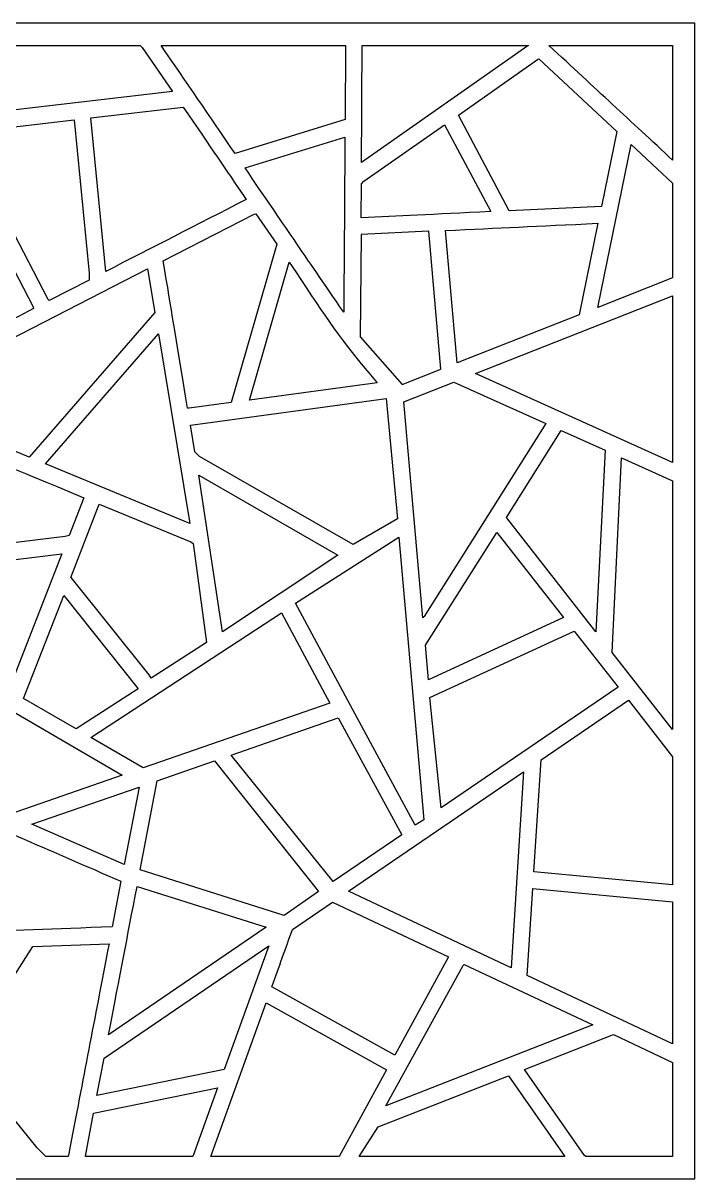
# Model space of a CAD drawing. Header units: centimetres. Extents: x 15 to 26.5, y -2.7 to 2.9.
# Drawn here: x 23.24 to 26.52, y -2.71 to 2.93 of the extents above; entities that cross this region are included whole.
import ezdxf

# ---------------------------------------------------------------- set-up
doc = ezdxf.new("R2010")
doc.units = ezdxf.units.CM
doc.header["$MEASUREMENT"] = 0
doc.layers.add('layer 1', color=7, linetype='Continuous')

msp = doc.modelspace()

# ---------------------------------------------------------------- linework, layer by layer
at = {"layer": 'layer 1', "color": 250, "lineweight": 30}
for points, knots in [([(14.98934, -2.70635), (14.98934, -2.70635), (14.98934, 2.92732), (14.98934, 2.92732), (14.98934, 2.92732), (18.78218, 2.92732), (22.55751, 2.92732), (26.51524, 2.92732), (26.51524, 2.92732), (26.51524, 1.00521), (26.51524, -0.7531), (26.51524, -2.70635), (26.51524, -2.70635), (22.71781, -2.70635), (18.88124, -2.70635), (14.98934, -2.70635)], [0, 0, 0, 0, 0.2, 0.2, 0.2, 0.2, 0.4, 0.4, 0.4, 0.4, 0.6, 0.6, 0.6, 0.6, 1, 1, 1, 1]), ([(22.71653, 2.81845), (22.71653, 2.81845), (22.91056, 2.44663), (22.91056, 2.44663), (22.91056, 2.44663), (22.91056, 2.44663), (22.91056, 2.47574), (22.91056, 2.47574), (22.91056, 2.47574), (22.91056, 2.47574), (22.94902, 2.47574), (22.94902, 2.47574), (22.94902, 2.47574), (22.94902, 2.47574), (23.96703, 2.59412), (23.96703, 2.59412), (23.96703, 2.59412), (23.96703, 2.59412), (23.82011, 2.80886), (23.82011, 2.80886), (23.82011, 2.80886), (23.82011, 2.80886), (23.81051, 2.81845), (23.81051, 2.81845), (23.81051, 2.81845), (23.81051, 2.81845), (22.71653, 2.81845), (22.71653, 2.81845)], [0, 0, 0, 0, 0.125, 0.125, 0.125, 0.125, 0.25, 0.25, 0.25, 0.25, 0.375, 0.375, 0.375, 0.375, 0.5, 0.5, 0.5, 0.5, 0.625, 0.625, 0.625, 0.625, 0.75, 0.75, 0.75, 0.75, 1, 1, 1, 1]), ([(24.81094, 2.81845), (24.81094, 2.81845), (23.91247, 2.81845), (23.91247, 2.81845), (23.91247, 2.81845), (24.03596, 2.63797), (24.14517, 2.47836), (24.27285, 2.29175), (24.27285, 2.29175), (24.27285, 2.29175), (24.80914, 2.45676), (24.80914, 2.45676), (24.80914, 2.45676), (24.80914, 2.45676), (24.81094, 2.81845), (24.81094, 2.81845)], [0, 0, 0, 0, 0.2, 0.2, 0.2, 0.2, 0.4, 0.4, 0.4, 0.4, 0.6, 0.6, 0.6, 0.6, 1, 1, 1, 1]), ([(24.89256, 2.81845), (24.89108, 2.6073), (24.89069, 2.44208), (24.8893, 2.24823), (24.8893, 2.24823), (24.8893, 2.24823), (25.70087, 2.81641), (25.70087, 2.81641), (25.70087, 2.81641), (25.70087, 2.81641), (25.70291, 2.81845), (25.70291, 2.81845), (25.70291, 2.81845), (25.70291, 2.81845), (24.89256, 2.81845), (24.89256, 2.81845)], [0, 0, 0, 0, 0.2, 0.2, 0.2, 0.2, 0.4, 0.4, 0.4, 0.4, 0.6, 0.6, 0.6, 0.6, 1, 1, 1, 1]), ([(25.80322, 2.81845), (26.03321, 2.6055), (26.19922, 2.45179), (26.40637, 2.25998), (26.40637, 2.25998), (26.40637, 2.25998), (26.40637, 2.81845), (26.40637, 2.81845), (26.40637, 2.81845), (26.40637, 2.81845), (25.80322, 2.81845), (25.80322, 2.81845)], [0, 0, 0, 0, 0.25, 0.25, 0.25, 0.25, 0.5, 0.5, 0.5, 0.5, 1, 1, 1, 1]), ([(26.13525, 2.39974), (26.13525, 2.39974), (25.75399, 2.75277), (25.75399, 2.75277), (25.75399, 2.75277), (25.75399, 2.75277), (25.74817, 2.74986), (25.74817, 2.74986), (25.74817, 2.74986), (25.74817, 2.74986), (25.36182, 2.47937), (25.36182, 2.47937), (25.36182, 2.47937), (25.36182, 2.47937), (25.60971, 2.01275), (25.60971, 2.01275), (25.60971, 2.01275), (25.60971, 2.01275), (26.05961, 2.03408), (26.05961, 2.03408), (26.05961, 2.03408), (26.05961, 2.03408), (26.13525, 2.39974), (26.13525, 2.39974)], [0, 0, 0, 0, 0.1428571, 0.1428571, 0.1428571, 0.1428571, 0.2857143, 0.2857143, 0.2857143, 0.2857143, 0.4285714, 0.4285714, 0.4285714, 0.4285714, 0.5714286, 0.5714286, 0.5714286, 0.5714286, 0.7142857, 0.7142857, 0.7142857, 0.7142857, 1, 1, 1, 1]), ([(23.64193, 1.71664), (23.86697, 1.83204), (24.07961, 1.94109), (24.32703, 2.06797), (24.32703, 2.06797), (24.21708, 2.22867), (24.16428, 2.30584), (24.01913, 2.51798), (24.01913, 2.51798), (24.01913, 2.51798), (23.56944, 2.46569), (23.56944, 2.46569), (23.56944, 2.46569), (23.56944, 2.46569), (23.64193, 1.71664), (23.64193, 1.71664)], [0, 0, 0, 0, 0.2, 0.2, 0.2, 0.2, 0.4, 0.4, 0.4, 0.4, 0.6, 0.6, 0.6, 0.6, 1, 1, 1, 1]), ([(23.36544, 1.57485), (23.36544, 1.57485), (23.56076, 1.67501), (23.56076, 1.67501), (23.56076, 1.67501), (23.56076, 1.67501), (23.56076, 1.70773), (23.56076, 1.70773), (23.56076, 1.70773), (23.56076, 1.70773), (23.48832, 2.45625), (23.48832, 2.45625), (23.48832, 2.45625), (23.48832, 2.45625), (22.95873, 2.39467), (22.95873, 2.39467), (22.95873, 2.39467), (22.95873, 2.39467), (22.94005, 2.39001), (22.94005, 2.39001), (22.94005, 2.39001), (22.94005, 2.39001), (23.19009, 1.90994), (23.19009, 1.90994), (23.19009, 1.90994), (23.19009, 1.90994), (23.1948, 1.91112), (23.1948, 1.91112), (23.1948, 1.91112), (23.1948, 1.91112), (23.1948, 1.90089), (23.1948, 1.90089), (23.1948, 1.90089), (23.1948, 1.90089), (23.36169, 1.58047), (23.36169, 1.58047), (23.36169, 1.58047), (23.36169, 1.58047), (23.36544, 1.57485), (23.36544, 1.57485)], [0, 0, 0, 0, 0.0909091, 0.0909091, 0.0909091, 0.0909091, 0.1818182, 0.1818182, 0.1818182, 0.1818182, 0.2727273, 0.2727273, 0.2727273, 0.2727273, 0.3636364, 0.3636364, 0.3636364, 0.3636364, 0.4545455, 0.4545455, 0.4545455, 0.4545455, 0.5454545, 0.5454545, 0.5454545, 0.5454545, 0.6363636, 0.6363636, 0.6363636, 0.6363636, 0.7272727, 0.7272727, 0.7272727, 0.7272727, 0.8181818, 0.8181818, 0.8181818, 0.8181818, 1, 1, 1, 1]), ([(25.29443, 2.43219), (25.29443, 2.43219), (24.90055, 2.15643), (24.90055, 2.15643), (24.90055, 2.15643), (24.90055, 2.15643), (24.88856, 2.14445), (24.88856, 2.14445), (24.88856, 2.14445), (24.88856, 2.14445), (24.88738, 1.9785), (24.88738, 1.9785), (24.88738, 1.9785), (25.06895, 1.98711), (25.22963, 1.99473), (25.51953, 2.00847), (25.51953, 2.00847), (25.51953, 2.00847), (25.29443, 2.43219), (25.29443, 2.43219)], [0, 0, 0, 0, 0.1666667, 0.1666667, 0.1666667, 0.1666667, 0.3333333, 0.3333333, 0.3333333, 0.3333333, 0.5, 0.5, 0.5, 0.5, 0.6666667, 0.6666667, 0.6666667, 0.6666667, 1, 1, 1, 1]), ([(24.80853, 2.37115), (24.80853, 2.37115), (24.32113, 2.22118), (24.32113, 2.22118), (24.32113, 2.22118), (24.51455, 1.93848), (24.60479, 1.8066), (24.80243, 1.51774), (24.80243, 1.51774), (24.80448, 1.80349), (24.80651, 2.08786), (24.80853, 2.37115)], [0, 0, 0, 0, 0.25, 0.25, 0.25, 0.25, 0.5, 0.5, 0.5, 0.5, 1, 1, 1, 1]), ([(26.40637, 2.1475), (26.40637, 2.1475), (26.20522, 2.33495), (26.20522, 2.33495), (26.20522, 2.33495), (26.20522, 2.33495), (26.04107, 1.5414), (26.04107, 1.5414), (26.04107, 1.5414), (26.04107, 1.5414), (26.40637, 1.68541), (26.40637, 1.68541), (26.40637, 1.68541), (26.40637, 1.68541), (26.40637, 2.1475), (26.40637, 2.1475)], [0, 0, 0, 0, 0.2, 0.2, 0.2, 0.2, 0.4, 0.4, 0.4, 0.4, 0.6, 0.6, 0.6, 0.6, 1, 1, 1, 1]), ([(24.36626, 1.99633), (24.36626, 1.99633), (23.92224, 1.76863), (23.92224, 1.76863), (23.92224, 1.76863), (23.96566, 1.50676), (23.97698, 1.43846), (24.04135, 1.05031), (24.04135, 1.05031), (24.04135, 1.05031), (24.04897, 1.05031), (24.04897, 1.05031), (24.04897, 1.05031), (24.04897, 1.05031), (24.25429, 1.07805), (24.25429, 1.07805), (24.25429, 1.07805), (24.25429, 1.07805), (24.47673, 1.84918), (24.47673, 1.84918), (24.47673, 1.84918), (24.47673, 1.84918), (24.37461, 1.99842), (24.37461, 1.99842), (24.37461, 1.99842), (24.37461, 1.99842), (24.36626, 1.99633), (24.36626, 1.99633)], [0, 0, 0, 0, 0.125, 0.125, 0.125, 0.125, 0.25, 0.25, 0.25, 0.25, 0.375, 0.375, 0.375, 0.375, 0.5, 0.5, 0.5, 0.5, 0.625, 0.625, 0.625, 0.625, 0.75, 0.75, 0.75, 0.75, 1, 1, 1, 1]), ([(25.95029, 1.50561), (25.95029, 1.50561), (26.04253, 1.95153), (26.04253, 1.95153), (26.04253, 1.95153), (25.73617, 1.93701), (25.56608, 1.92894), (25.29909, 1.91628), (25.29909, 1.91628), (25.29909, 1.91628), (25.35586, 1.27128), (25.35586, 1.27128), (25.35586, 1.27128), (25.35586, 1.27128), (25.95029, 1.50561), (25.95029, 1.50561)], [0, 0, 0, 0, 0.2, 0.2, 0.2, 0.2, 0.4, 0.4, 0.4, 0.4, 0.6, 0.6, 0.6, 0.6, 1, 1, 1, 1]), ([(25.21747, 1.91241), (25.21747, 1.91241), (25.27665, 1.24005), (25.27665, 1.24005), (25.27665, 1.24005), (25.27665, 1.24005), (25.08802, 1.16569), (25.08802, 1.16569), (25.08802, 1.16569), (25.08802, 1.16569), (24.88322, 1.39758), (24.88322, 1.39758), (24.88322, 1.39758), (24.88322, 1.39758), (24.88679, 1.89674), (24.88679, 1.89674), (24.88679, 1.89674), (24.88679, 1.89674), (25.21747, 1.91241), (25.21747, 1.91241)], [0, 0, 0, 0, 0.1666667, 0.1666667, 0.1666667, 0.1666667, 0.3333333, 0.3333333, 0.3333333, 0.3333333, 0.5, 0.5, 0.5, 0.5, 0.6666667, 0.6666667, 0.6666667, 0.6666667, 1, 1, 1, 1]), ([(22.48601, 1.12386), (22.80382, 1.28684), (23.02025, 1.39783), (23.29026, 1.53629), (23.29026, 1.53629), (23.29026, 1.53629), (23.28806, 1.54508), (23.28806, 1.54508), (23.28806, 1.54508), (23.28806, 1.54508), (23.14612, 1.81761), (23.14612, 1.81761), (23.14612, 1.81761), (23.14612, 1.81761), (22.09923, 1.76936), (22.09923, 1.76936), (22.09923, 1.76936), (22.09923, 1.76936), (21.87098, 1.58854), (21.87098, 1.58854), (21.87098, 1.58854), (21.87098, 1.58854), (22.48601, 1.12386), (22.48601, 1.12386)], [0, 0, 0, 0, 0.1428571, 0.1428571, 0.1428571, 0.1428571, 0.2857143, 0.2857143, 0.2857143, 0.2857143, 0.4285714, 0.4285714, 0.4285714, 0.4285714, 0.5714286, 0.5714286, 0.5714286, 0.5714286, 0.7142857, 0.7142857, 0.7142857, 0.7142857, 1, 1, 1, 1]), ([(24.5365, 1.76181), (24.5365, 1.76181), (24.34271, 1.08999), (24.34271, 1.08999), (24.34271, 1.08999), (24.34271, 1.08999), (24.96591, 1.17417), (24.96591, 1.17417), (24.96591, 1.17417), (24.7335, 1.4477), (24.7147, 1.50137), (24.5365, 1.76181)], [0, 0, 0, 0, 0.25, 0.25, 0.25, 0.25, 0.5, 0.5, 0.5, 0.5, 1, 1, 1, 1]), ([(23.84596, 1.72951), (23.84596, 1.72951), (23.05999, 1.32645), (23.05999, 1.32645), (23.05999, 1.32645), (23.05999, 1.32645), (22.93332, 0.9539), (22.93332, 0.9539), (22.93332, 0.9539), (22.93332, 0.9539), (22.94568, 0.94566), (22.94568, 0.94566), (22.94568, 0.94566), (22.94568, 0.94566), (23.26842, 0.81235), (23.26842, 0.81235), (23.26842, 0.81235), (23.26842, 0.81235), (23.88123, 1.51681), (23.88123, 1.51681), (23.88123, 1.51681), (23.88123, 1.51681), (23.84596, 1.72951), (23.84596, 1.72951)], [0, 0, 0, 0, 0.1428571, 0.1428571, 0.1428571, 0.1428571, 0.2857143, 0.2857143, 0.2857143, 0.2857143, 0.4285714, 0.4285714, 0.4285714, 0.4285714, 0.5714286, 0.5714286, 0.5714286, 0.5714286, 0.7142857, 0.7142857, 0.7142857, 0.7142857, 1, 1, 1, 1]), ([(26.40637, 1.59765), (26.40637, 1.59765), (25.44577, 1.21896), (25.44577, 1.21896), (25.44577, 1.21896), (25.44577, 1.21896), (26.40637, 0.78619), (26.40637, 0.78619), (26.40637, 0.78619), (26.40637, 0.78619), (26.40637, 1.59765), (26.40637, 1.59765)], [0, 0, 0, 0, 0.25, 0.25, 0.25, 0.25, 0.5, 0.5, 0.5, 0.5, 1, 1, 1, 1]), ([(24.05169, 0.48883), (24.05169, 0.48883), (23.89856, 1.41233), (23.89856, 1.41233), (23.89856, 1.41233), (23.89856, 1.41233), (23.34803, 0.77947), (23.34803, 0.77947), (23.34803, 0.77947), (23.34803, 0.77947), (24.05169, 0.48883), (24.05169, 0.48883)], [0, 0, 0, 0, 0.25, 0.25, 0.25, 0.25, 0.5, 0.5, 0.5, 0.5, 1, 1, 1, 1]), ([(25.33976, 1.17717), (25.33976, 1.17717), (25.09554, 1.08089), (25.09554, 1.08089), (25.09554, 1.08089), (25.09554, 1.08089), (25.18878, 0.02863), (25.18878, 0.02863), (25.18878, 0.02863), (25.18878, 0.02863), (25.19497, 0.03482), (25.19497, 0.03482), (25.19497, 0.03482), (25.19497, 0.03482), (25.78746, 0.97547), (25.78746, 0.97547), (25.78746, 0.97547), (25.78746, 0.97547), (25.33976, 1.17717), (25.33976, 1.17717)], [0, 0, 0, 0, 0.1666667, 0.1666667, 0.1666667, 0.1666667, 0.3333333, 0.3333333, 0.3333333, 0.3333333, 0.5, 0.5, 0.5, 0.5, 0.6666667, 0.6666667, 0.6666667, 0.6666667, 1, 1, 1, 1]), ([(25.0102, 1.09747), (25.0102, 1.09747), (24.05496, 0.96822), (24.05496, 0.96822), (24.05496, 0.96822), (24.05496, 0.96822), (24.07668, 0.83724), (24.07668, 0.83724), (24.07668, 0.83724), (24.07668, 0.83724), (24.09879, 0.81513), (24.09879, 0.81513), (24.09879, 0.81513), (24.09879, 0.81513), (24.84914, 0.38509), (24.84914, 0.38509), (24.84914, 0.38509), (24.84914, 0.38509), (25.06412, 0.51093), (25.06412, 0.51093), (25.06412, 0.51093), (25.06412, 0.51093), (25.0102, 1.09747), (25.0102, 1.09747)], [0, 0, 0, 0, 0.1428571, 0.1428571, 0.1428571, 0.1428571, 0.2857143, 0.2857143, 0.2857143, 0.2857143, 0.4285714, 0.4285714, 0.4285714, 0.4285714, 0.5714286, 0.5714286, 0.5714286, 0.5714286, 0.7142857, 0.7142857, 0.7142857, 0.7142857, 1, 1, 1, 1]), ([(26.07692, 0.84507), (26.07692, 0.84507), (25.86262, 0.94161), (25.86262, 0.94161), (25.86262, 0.94161), (25.86262, 0.94161), (25.59587, 0.51811), (25.59587, 0.51811), (25.59587, 0.51811), (25.59587, 0.51811), (26.0327, -0.03927), (26.0327, -0.03927), (26.0327, -0.03927), (26.0327, -0.03927), (26.07692, 0.84507), (26.07692, 0.84507)], [0, 0, 0, 0, 0.2, 0.2, 0.2, 0.2, 0.4, 0.4, 0.4, 0.4, 0.6, 0.6, 0.6, 0.6, 1, 1, 1, 1]), ([(22.90567, 0.87256), (22.90567, 0.87256), (22.72364, 0.3372), (22.72364, 0.3372), (22.72364, 0.3372), (22.72364, 0.3372), (23.4441, 0.42452), (23.4441, 0.42452), (23.4441, 0.42452), (23.4441, 0.42452), (23.46262, 0.42915), (23.46262, 0.42915), (23.46262, 0.42915), (23.46262, 0.42915), (23.5346, 0.61407), (23.5346, 0.61407), (23.5346, 0.61407), (23.25549, 0.72935), (23.17545, 0.76241), (22.91357, 0.87058), (22.91357, 0.87058), (22.91357, 0.87058), (22.90567, 0.87256), (22.90567, 0.87256)], [0, 0, 0, 0, 0.1428571, 0.1428571, 0.1428571, 0.1428571, 0.2857143, 0.2857143, 0.2857143, 0.2857143, 0.4285714, 0.4285714, 0.4285714, 0.4285714, 0.5714286, 0.5714286, 0.5714286, 0.5714286, 0.7142857, 0.7142857, 0.7142857, 0.7142857, 1, 1, 1, 1]), ([(26.40637, 0.69664), (26.40637, 0.69664), (26.15687, 0.80905), (26.15687, 0.80905), (26.15687, 0.80905), (26.15687, 0.80905), (26.11204, -0.14014), (26.11204, -0.14014), (26.11204, -0.14014), (26.11204, -0.14014), (26.40637, -0.51597), (26.40637, -0.51597), (26.40637, -0.51597), (26.40637, -0.51597), (26.40637, 0.69664), (26.40637, 0.69664)], [0, 0, 0, 0, 0.2, 0.2, 0.2, 0.2, 0.4, 0.4, 0.4, 0.4, 0.6, 0.6, 0.6, 0.6, 1, 1, 1, 1]), ([(24.21045, -0.03945), (24.21045, -0.03945), (24.77308, 0.33346), (24.77308, 0.33346), (24.77308, 0.33346), (24.77308, 0.33346), (24.0955, 0.72372), (24.0955, 0.72372), (24.0955, 0.72372), (24.0955, 0.72372), (24.21045, -0.03945), (24.21045, -0.03945)], [0, 0, 0, 0, 0.25, 0.25, 0.25, 0.25, 0.5, 0.5, 0.5, 0.5, 1, 1, 1, 1]), ([(24.13246, -0.09178), (24.13246, -0.09178), (24.06789, 0.39114), (24.06789, 0.39114), (24.06789, 0.39114), (24.06789, 0.39114), (24.05742, 0.39812), (24.05742, 0.39812), (24.05742, 0.39812), (24.05742, 0.39812), (23.61008, 0.58289), (23.61008, 0.58289), (23.61008, 0.58289), (23.61008, 0.58289), (23.4708, 0.22507), (23.4708, 0.22507), (23.4708, 0.22507), (23.4708, 0.22507), (23.47338, 0.22507), (23.47338, 0.22507), (23.47338, 0.22507), (23.47338, 0.22507), (23.85327, -0.25021), (23.85327, -0.25021), (23.85327, -0.25021), (23.85327, -0.25021), (23.86291, -0.26557), (23.86291, -0.26557), (23.86291, -0.26557), (23.86291, -0.26557), (24.13246, -0.09178), (24.13246, -0.09178)], [0, 0, 0, 0, 0.1111111, 0.1111111, 0.1111111, 0.1111111, 0.2222222, 0.2222222, 0.2222222, 0.2222222, 0.3333333, 0.3333333, 0.3333333, 0.3333333, 0.4444444, 0.4444444, 0.4444444, 0.4444444, 0.5555556, 0.5555556, 0.5555556, 0.5555556, 0.6666667, 0.6666667, 0.6666667, 0.6666667, 0.7777778, 0.7777778, 0.7777778, 0.7777778, 1, 1, 1, 1]), ([(25.19242, -0.95632), (25.19242, -0.95632), (25.07193, 0.42222), (25.07193, 0.42222), (25.07193, 0.42222), (25.07193, 0.42222), (24.56723, 0.09922), (24.56723, 0.09922), (24.56723, 0.09922), (24.56723, 0.09922), (24.85679, -0.43805), (24.85679, -0.43805), (24.85679, -0.43805), (24.85679, -0.43805), (24.8566, -0.4381), (24.8566, -0.4381), (24.8566, -0.4381), (24.8566, -0.4381), (25.15165, -0.98201), (25.15165, -0.98201), (25.15165, -0.98201), (25.15165, -0.98201), (25.19242, -0.95632), (25.19242, -0.95632)], [0, 0, 0, 0, 0.1428571, 0.1428571, 0.1428571, 0.1428571, 0.2857143, 0.2857143, 0.2857143, 0.2857143, 0.4285714, 0.4285714, 0.4285714, 0.4285714, 0.5714286, 0.5714286, 0.5714286, 0.5714286, 0.7142857, 0.7142857, 0.7142857, 0.7142857, 1, 1, 1, 1]), ([(25.54965, 0.44473), (25.54965, 0.44473), (25.20087, -0.10543), (25.20087, -0.10543), (25.20087, -0.10543), (25.20087, -0.10543), (25.21554, -0.27343), (25.21554, -0.27343), (25.21554, -0.27343), (25.21554, -0.27343), (25.87482, 0.02983), (25.87482, 0.02983), (25.87482, 0.02983), (25.87482, 0.02983), (25.54965, 0.44473), (25.54965, 0.44473)], [0, 0, 0, 0, 0.2, 0.2, 0.2, 0.2, 0.4, 0.4, 0.4, 0.4, 0.6, 0.6, 0.6, 0.6, 1, 1, 1, 1]), ([(22.69448, 0.25142), (22.69448, 0.25142), (22.61133, 0.00686), (22.61133, 0.00686), (22.61133, 0.00686), (22.61133, 0.00686), (22.62638, -0.00819), (22.62638, -0.00819), (22.62638, -0.00819), (22.62638, -0.00819), (23.16973, -0.32333), (23.16973, -0.32333), (23.16973, -0.32333), (23.16973, -0.32333), (23.42805, 0.34033), (23.42805, 0.34033), (23.42805, 0.34033), (23.42805, 0.34033), (22.69448, 0.25142), (22.69448, 0.25142)], [0, 0, 0, 0, 0.1666667, 0.1666667, 0.1666667, 0.1666667, 0.3333333, 0.3333333, 0.3333333, 0.3333333, 0.5, 0.5, 0.5, 0.5, 0.6666667, 0.6666667, 0.6666667, 0.6666667, 1, 1, 1, 1]), ([(23.43678, 0.13766), (23.43678, 0.13766), (23.24121, -0.36479), (23.24121, -0.36479), (23.24121, -0.36479), (23.24121, -0.36479), (23.49678, -0.51302), (23.49678, -0.51302), (23.49678, -0.51302), (23.49678, -0.51302), (23.80039, -0.3174), (23.80039, -0.3174), (23.80039, -0.3174), (23.80039, -0.3174), (23.43678, 0.13766), (23.43678, 0.13766)], [0, 0, 0, 0, 0.2, 0.2, 0.2, 0.2, 0.4, 0.4, 0.4, 0.4, 0.6, 0.6, 0.6, 0.6, 1, 1, 1, 1]), ([(24.49969, 0.05312), (24.49969, 0.05312), (23.56986, -0.55541), (23.56986, -0.55541), (23.56986, -0.55541), (23.56986, -0.55541), (23.82446, -0.70308), (23.82446, -0.70308), (23.82446, -0.70308), (23.82446, -0.70308), (24.73515, -0.38722), (24.73515, -0.38722), (24.73515, -0.38722), (24.73515, -0.38722), (24.49969, 0.05312), (24.49969, 0.05312)], [0, 0, 0, 0, 0.2, 0.2, 0.2, 0.2, 0.4, 0.4, 0.4, 0.4, 0.6, 0.6, 0.6, 0.6, 1, 1, 1, 1]), ([(26.14038, -0.30901), (26.14038, -0.30901), (25.92659, -0.03623), (25.92659, -0.03623), (25.92659, -0.03623), (25.92659, -0.03623), (25.22319, -0.35979), (25.22319, -0.35979), (25.22319, -0.35979), (25.22319, -0.35979), (25.27708, -0.8978), (25.27708, -0.8978), (25.27708, -0.8978), (25.27708, -0.8978), (26.14038, -0.30901), (26.14038, -0.30901)], [0, 0, 0, 0, 0.2, 0.2, 0.2, 0.2, 0.4, 0.4, 0.4, 0.4, 0.6, 0.6, 0.6, 0.6, 1, 1, 1, 1]), ([(23.17053, -0.92988), (23.17053, -0.92988), (23.72263, -0.7384), (23.72263, -0.7384), (23.72263, -0.7384), (23.72263, -0.7384), (22.98965, -0.31327), (22.98965, -0.31327), (22.98965, -0.31327), (22.98965, -0.31327), (22.62584, -0.69306), (22.62584, -0.69306), (22.62584, -0.69306), (22.80393, -0.77049), (22.96923, -0.84236), (23.17053, -0.92988)], [0, 0, 0, 0, 0.2, 0.2, 0.2, 0.2, 0.4, 0.4, 0.4, 0.4, 0.6, 0.6, 0.6, 0.6, 1, 1, 1, 1]), ([(26.40637, -0.64841), (26.40637, -0.64841), (26.19073, -0.37326), (26.19073, -0.37326), (26.19073, -0.37326), (26.19073, -0.37326), (25.76508, -0.66368), (25.76508, -0.66368), (25.76508, -0.66368), (25.76508, -0.66368), (25.73024, -1.20951), (25.73024, -1.20951), (25.73024, -1.20951), (25.73024, -1.20951), (26.40637, -1.27322), (26.40637, -1.27322), (26.40637, -1.27322), (26.40637, -1.27322), (26.40637, -0.64841), (26.40637, -0.64841)], [0, 0, 0, 0, 0.1666667, 0.1666667, 0.1666667, 0.1666667, 0.3333333, 0.3333333, 0.3333333, 0.3333333, 0.5, 0.5, 0.5, 0.5, 0.6666667, 0.6666667, 0.6666667, 0.6666667, 1, 1, 1, 1]), ([(24.75052, -1.25707), (24.75052, -1.25707), (25.08548, -1.02895), (25.08548, -1.02895), (25.08548, -1.02895), (25.08548, -1.02895), (24.77526, -0.45973), (24.77526, -0.45973), (24.77526, -0.45973), (24.77526, -0.45973), (24.25373, -0.64061), (24.25373, -0.64061), (24.25373, -0.64061), (24.25373, -0.64061), (24.75052, -1.25707), (24.75052, -1.25707)], [0, 0, 0, 0, 0.2, 0.2, 0.2, 0.2, 0.4, 0.4, 0.4, 0.4, 0.6, 0.6, 0.6, 0.6, 1, 1, 1, 1]), ([(24.51148, -1.42277), (24.51148, -1.42277), (24.67981, -1.30536), (24.67981, -1.30536), (24.67981, -1.30536), (24.67981, -1.30536), (24.17188, -0.669), (24.17188, -0.669), (24.17188, -0.669), (24.17188, -0.669), (23.89331, -0.76562), (23.89331, -0.76562), (23.89331, -0.76562), (23.89331, -0.76562), (23.81005, -1.19973), (23.81005, -1.19973), (23.81005, -1.19973), (23.81005, -1.19973), (24.51148, -1.42277), (24.51148, -1.42277)], [0, 0, 0, 0, 0.1666667, 0.1666667, 0.1666667, 0.1666667, 0.3333333, 0.3333333, 0.3333333, 0.3333333, 0.5, 0.5, 0.5, 0.5, 0.6666667, 0.6666667, 0.6666667, 0.6666667, 1, 1, 1, 1]), ([(25.67954, -0.72205), (25.67954, -0.72205), (24.82561, -1.30468), (24.82561, -1.30468), (24.82561, -1.30468), (24.82561, -1.30468), (25.61855, -1.67764), (25.61855, -1.67764), (25.61855, -1.67764), (25.61855, -1.67764), (25.67954, -0.72205), (25.67954, -0.72205)], [0, 0, 0, 0, 0.25, 0.25, 0.25, 0.25, 0.5, 0.5, 0.5, 0.5, 1, 1, 1, 1]), ([(23.80425, -0.79651), (23.80425, -0.79651), (23.2811, -0.97796), (23.2811, -0.97796), (23.2811, -0.97796), (23.2811, -0.97796), (23.73186, -1.17394), (23.73186, -1.17394), (23.73186, -1.17394), (23.73186, -1.17394), (23.80425, -0.79651), (23.80425, -0.79651)], [0, 0, 0, 0, 0.25, 0.25, 0.25, 0.25, 0.5, 0.5, 0.5, 0.5, 1, 1, 1, 1]), ([(22.78377, -0.85076), (22.78377, -0.85076), (22.90706, -1.50702), (22.90706, -1.50702), (22.90706, -1.50702), (23.18429, -1.49641), (23.38761, -1.48862), (23.67361, -1.47767), (23.67361, -1.47767), (23.67361, -1.47767), (23.71618, -1.25569), (23.71618, -1.25569), (23.71618, -1.25569), (23.38179, -1.11059), (23.10388, -0.98994), (22.78377, -0.85076)], [0, 0, 0, 0, 0.2, 0.2, 0.2, 0.2, 0.4, 0.4, 0.4, 0.4, 0.6, 0.6, 0.6, 0.6, 1, 1, 1, 1]), ([(23.65581, -2.00399), (23.65581, -2.00399), (24.4245, -1.47952), (24.4245, -1.47952), (24.4245, -1.47952), (24.4245, -1.47952), (23.79457, -1.28046), (23.79457, -1.28046), (23.79457, -1.28046), (23.74445, -1.54179), (23.71423, -1.69937), (23.65581, -2.00399)], [0, 0, 0, 0, 0.25, 0.25, 0.25, 0.25, 0.5, 0.5, 0.5, 0.5, 1, 1, 1, 1]), ([(26.40637, -1.35523), (26.40637, -1.35523), (25.72504, -1.29103), (25.72504, -1.29103), (25.72504, -1.29103), (25.72504, -1.29103), (25.69798, -1.715), (25.69798, -1.715), (25.69798, -1.715), (25.69798, -1.715), (26.40637, -2.04819), (26.40637, -2.04819), (26.40637, -2.04819), (26.40637, -2.04819), (26.40637, -1.35523), (26.40637, -1.35523)], [0, 0, 0, 0, 0.2, 0.2, 0.2, 0.2, 0.4, 0.4, 0.4, 0.4, 0.6, 0.6, 0.6, 0.6, 1, 1, 1, 1]), ([(24.74733, -1.35809), (24.74733, -1.35809), (24.55227, -1.49118), (24.55227, -1.49118), (24.55227, -1.49118), (24.51984, -1.58126), (24.48603, -1.67517), (24.45183, -1.77018), (24.45183, -1.77018), (24.45183, -1.77018), (25.05114, -2.10382), (25.05114, -2.10382), (25.05114, -2.10382), (25.05114, -2.10382), (25.31418, -1.6247), (25.31418, -1.6247), (25.31418, -1.6247), (25.31418, -1.6247), (24.74733, -1.35809), (24.74733, -1.35809)], [0, 0, 0, 0, 0.1666667, 0.1666667, 0.1666667, 0.1666667, 0.3333333, 0.3333333, 0.3333333, 0.3333333, 0.5, 0.5, 0.5, 0.5, 0.6666667, 0.6666667, 0.6666667, 0.6666667, 1, 1, 1, 1]), ([(23.458, -2.59749), (23.458, -2.59749), (23.46167, -2.58279), (23.46167, -2.58279), (23.46167, -2.58279), (23.53508, -2.20001), (23.58279, -1.95123), (23.65783, -1.55998), (23.65783, -1.55998), (23.65783, -1.55998), (23.28599, -1.57422), (23.28599, -1.57422), (23.28599, -1.57422), (23.28599, -1.57422), (22.94563, -2.10853), (22.94563, -2.10853), (22.94563, -2.10853), (22.94563, -2.10853), (23.30664, -2.55461), (23.30664, -2.55461), (23.30664, -2.55461), (23.30664, -2.55461), (23.34952, -2.59749), (23.34952, -2.59749), (23.34952, -2.59749), (23.34952, -2.59749), (23.458, -2.59749), (23.458, -2.59749)], [0, 0, 0, 0, 0.125, 0.125, 0.125, 0.125, 0.25, 0.25, 0.25, 0.25, 0.375, 0.375, 0.375, 0.375, 0.5, 0.5, 0.5, 0.5, 0.625, 0.625, 0.625, 0.625, 0.75, 0.75, 0.75, 0.75, 1, 1, 1, 1]), ([(23.59904, -2.29999), (23.59904, -2.29999), (24.22007, -2.17292), (24.22007, -2.17292), (24.22007, -2.17292), (24.22007, -2.17292), (24.43724, -1.56966), (24.43724, -1.56966), (24.43724, -1.56966), (24.43724, -1.56966), (23.634, -2.11771), (23.634, -2.11771), (23.634, -2.11771), (23.634, -2.11771), (23.59904, -2.29999), (23.59904, -2.29999)], [0, 0, 0, 0, 0.2, 0.2, 0.2, 0.2, 0.4, 0.4, 0.4, 0.4, 0.6, 0.6, 0.6, 0.6, 1, 1, 1, 1]), ([(25.39053, -1.66062), (25.39053, -1.66062), (25.38508, -1.66607), (25.38508, -1.66607), (25.38508, -1.66607), (25.38508, -1.66607), (25.00866, -2.35048), (25.00866, -2.35048), (25.00866, -2.35048), (25.00866, -2.35048), (26.0169, -1.95523), (26.0169, -1.95523), (26.0169, -1.95523), (26.0169, -1.95523), (25.39053, -1.66062), (25.39053, -1.66062)], [0, 0, 0, 0, 0.2, 0.2, 0.2, 0.2, 0.4, 0.4, 0.4, 0.4, 0.6, 0.6, 0.6, 0.6, 1, 1, 1, 1]), ([(24.77962, -2.59749), (24.77962, -2.59749), (25.01179, -2.17536), (25.01179, -2.17536), (25.01179, -2.17536), (25.01179, -2.17536), (24.42381, -1.84803), (24.42381, -1.84803), (24.42381, -1.84803), (24.42381, -1.84803), (24.154, -2.59749), (24.154, -2.59749), (24.154, -2.59749), (24.154, -2.59749), (24.77962, -2.59749), (24.77962, -2.59749)], [0, 0, 0, 0, 0.2, 0.2, 0.2, 0.2, 0.4, 0.4, 0.4, 0.4, 0.6, 0.6, 0.6, 0.6, 1, 1, 1, 1]), ([(26.40637, -2.1386), (26.40637, -2.1386), (26.1186, -2.00306), (26.1186, -2.00306), (26.1186, -2.00306), (26.1186, -2.00306), (25.68413, -2.17338), (25.68413, -2.17338), (25.68413, -2.17338), (25.68413, -2.17338), (25.97755, -2.59255), (25.97755, -2.59255), (25.97755, -2.59255), (25.97755, -2.59255), (25.9825, -2.59749), (25.9825, -2.59749), (25.9825, -2.59749), (25.9825, -2.59749), (26.40637, -2.59749), (26.40637, -2.59749), (26.40637, -2.59749), (26.40637, -2.59749), (26.40637, -2.1386), (26.40637, -2.1386)], [0, 0, 0, 0, 0.1428571, 0.1428571, 0.1428571, 0.1428571, 0.2857143, 0.2857143, 0.2857143, 0.2857143, 0.4285714, 0.4285714, 0.4285714, 0.4285714, 0.5714286, 0.5714286, 0.5714286, 0.5714286, 0.7142857, 0.7142857, 0.7142857, 0.7142857, 1, 1, 1, 1]), ([(25.88135, -2.59749), (25.88135, -2.59749), (25.60593, -2.20403), (25.60593, -2.20403), (25.60593, -2.20403), (25.60593, -2.20403), (24.97098, -2.45294), (24.97098, -2.45294), (24.97098, -2.45294), (24.97098, -2.45294), (24.87822, -2.59749), (24.87822, -2.59749), (24.87822, -2.59749), (24.87822, -2.59749), (25.88135, -2.59749), (25.88135, -2.59749)], [0, 0, 0, 0, 0.2, 0.2, 0.2, 0.2, 0.4, 0.4, 0.4, 0.4, 0.6, 0.6, 0.6, 0.6, 1, 1, 1, 1]), ([(24.18767, -2.26292), (24.18767, -2.26292), (23.58241, -2.38673), (23.58241, -2.38673), (23.58241, -2.38673), (23.58241, -2.38673), (23.54238, -2.59547), (23.54238, -2.59547), (23.54238, -2.59547), (23.54238, -2.59547), (23.54238, -2.59749), (23.54238, -2.59749), (23.54238, -2.59749), (23.54238, -2.59749), (24.06722, -2.59749), (24.06722, -2.59749), (24.06722, -2.59749), (24.06722, -2.59749), (24.18767, -2.26292), (24.18767, -2.26292)], [0, 0, 0, 0, 0.1666667, 0.1666667, 0.1666667, 0.1666667, 0.3333333, 0.3333333, 0.3333333, 0.3333333, 0.5, 0.5, 0.5, 0.5, 0.6666667, 0.6666667, 0.6666667, 0.6666667, 1, 1, 1, 1])]:
    msp.add_open_spline(points, degree=3, knots=knots, dxfattribs=at)

doc.saveas('drawing.dxf')
